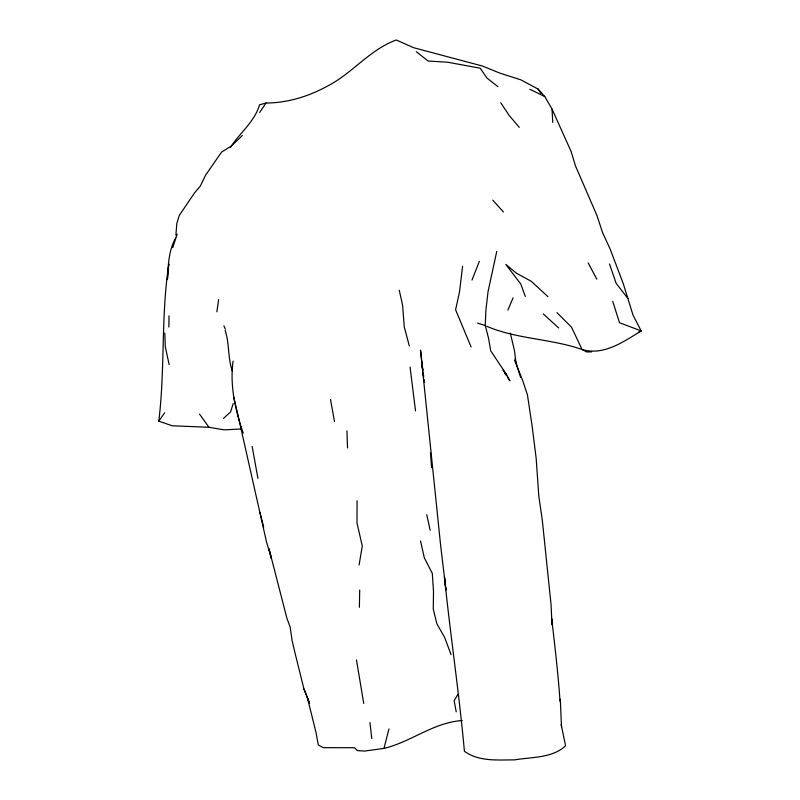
<?xml version="1.0" encoding="UTF-8"?>
<svg xmlns="http://www.w3.org/2000/svg" width="800" height="800" viewBox="0 0 800 800"><rect width="100%" height="100%" fill="white"/><g stroke="black" fill="none" stroke-linecap="round" stroke-linejoin="round"><path stroke-width="1.2" d="M240.76 426.57L240.75 428.99L224.17 429.86L208.98 427.28L172.16 425.78L158.79 421.13C165.24 368.99 160.8 316.01 168.87 264.01L168.65 266.4M357.09 500.72L356.99 522.97L362.28 546L359.1 564.93M168.87 326.99L169.03 315.83M359.38 607.31L359.7 590.06M507.84 377.79L509.92 380.85L506.48 374.45L490.7 350.79L488.53 338.14L485.24 325.52L485.91 310.18L488.04 291.61L496.76 251.37M233.08 361.11C229.72 385.52 235.2 410.14 243.24 433.13M175.89 235.18L176.81 223.46L179.25 215.48L194.51 192.94L200.29 186.13L205.58 175.2L221.58 152.08L231.45 145.98L242.37 135.46M168.43 268.78L167.42 279.51C168.19 265.37 168.6 250.82 175.54 238.09M560.04 701.44C558.14 673.69 554.87 645.91 551.62 618.19M462.6 266.32L459.47 292.15L455.6 309.79L471.12 347M216.85 311.83L218.65 299.52M236.68 409.46L266.42 541.58L271.41 558.46L269.02 548.84L286.95 618.42L290.16 627.09L292.12 640.58L295.23 653.92L303.92 688.88L307.35 697.56L316.01 732.46L318.28 744.98L323.34 747.67L354.52 747.72L357.4 750.62L364.6 751.05L383.96 748.41L388.98 728.95M233.21 403.59L230.57 411.92L223.52 418.39M172.74 247.65L177.2 234.12M472.01 280.05L479.32 261.36M507.91 310.05L513.04 297.86M457.95 694.41L454.12 700.66L456.22 711.84M259.68 112.47L265.98 103.03C287.52 102.91 308.53 96.49 327.32 86.15C352.32 73.44 369.59 49.69 396.27 40L413.63 47.7L482.4 66.02L500.29 73.27L520.83 79.82L538.17 89.11L544.76 96.54L552.04 109.05L571.19 151.67L575.45 165.85L596.95 215.51L602.55 232.54L610.12 248.99L623.38 283.99L633.05 315.21L641.21 330.94C623.66 341.6 603.73 356.01 582.06 349.51C551.03 338.65 517.08 339.24 486.69 326.27M158.79 421.13L164.65 412.75M230.37 147.45C239.81 132.84 254.45 121.99 259.57 104.81L265.98 103.03M638.35 332.27L641.21 330.94L619.52 322.72L612.72 301.32M383.96 748.41C411.13 741.93 433.78 722.26 462.23 720.57M591.65 351.88L586.69 351.93L582.06 349.51L571.53 327.19L556.98 312.65M477.61 323.11L485.24 325.52M529.82 89.28L544.76 96.54M416.35 51.76L428.09 61L447.81 62.25L480.2 68.21L486.93 78.01L497.95 86.71M543.23 313.89L558.67 327.95M547.92 296.63L531.21 281.25L516.43 273.22L505.79 264.39L520.81 284.05L525.3 296.45M504.79 372.69L506.48 374.45L503 370.16M492.74 200.11L503.45 211.97M519.28 127.37L509.09 115.33L500.72 102.76M628.06 298.63L616.17 283.39L609.51 263.96M199.52 414.11L208.98 427.28M504.37 372.69L506.45 375.75M538.17 89.11L540.82 93.26M588.21 263.01L596.84 279.19M223.9 325.82L225.36 329.23M514.68 360.56L522.82 380.84L527.47 395.04L532.1 425.84L536.17 458.39L538.81 496.1L542.29 520.1L551.03 604.38L552 624.58L551.63 619.18M303.92 688.88L309.53 703.11L307.35 697.56M451.06 654.66L444.64 637.41L436.88 623.78L433.27 609.02L433.51 591.66L432.31 573.4L424.34 557.88L420.54 540.97M514.93 359.11L520.64 377.5M232.37 371.18C227.67 357.88 229.58 343.85 225.19 330.43M409.32 345.96L404.25 326.89L402.61 305.28L399.24 290.2M259.92 512.31L263.68 527.03M233.82 397.36L236.4 408.25M510.3 333.09L514.51 350.8L515.91 362.59M426.75 514.71L430.17 530.3M169.16 364.64L165.29 346.72L164.8 333.08M561.15 724.48L565.59 745.84C551.99 758.36 531.8 756.92 514.67 759.87C497.78 759.89 478.88 761.76 464.41 751.31C459.17 693.11 450.39 635.19 444.44 577.02L445.96 590.05L440.61 545.18L420.52 350.07L422.8 370.29M257.93 478.39L252.17 446.52M330.51 399.42L334.5 421.56M356.48 659.93L363.74 703.46M422.72 369.68L421.67 362.28L422.74 370.4M423.07 372.14L423.59 375.84M424.12 379.54L424.47 382M423.05 372.73L423.67 377.37M415.52 410.85L410.07 367.1M423.09 372.65L423.53 376.18M369.96 722.54L371.76 738.53M430.48 452.54L431.59 467.71M560.31 699.14L561.51 726.78M552.04 109.05L552.74 122.43M346.93 430.83L347.54 447.95"/></g></svg>
